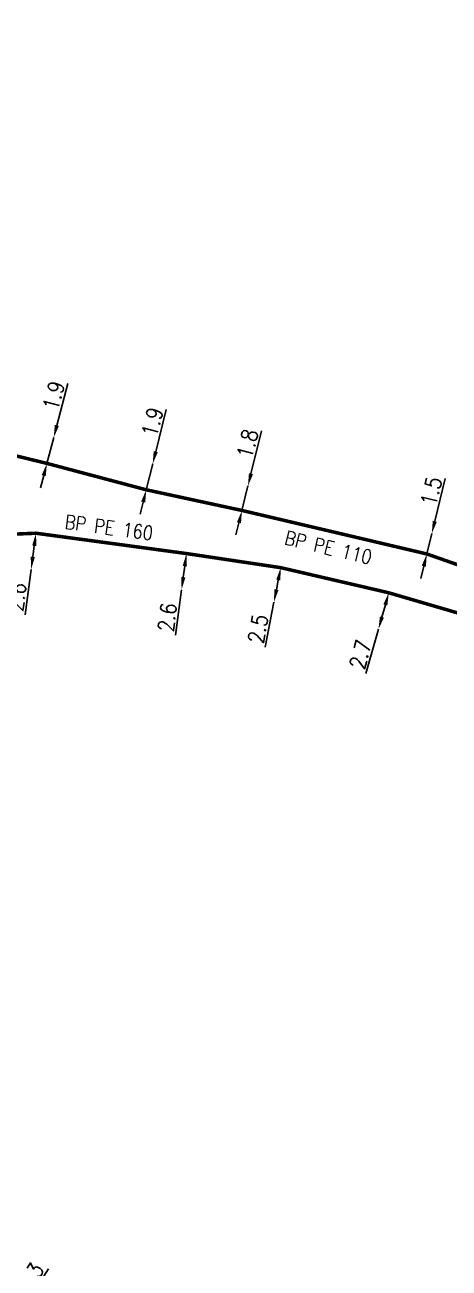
# Model space of a CAD drawing. Header units: millimetres. Extents: x 185000 to 186000, y 127990 to 129010.
# Drawn here: x 185250.1 to 185280.4, y 128293.4 to 128382.1 of the extents above; entities that cross this region are included whole.
import ezdxf
from ezdxf.enums import TextEntityAlignment as Align

# ---------------------------------------------------------------- set-up
doc = ezdxf.new("R2010")
doc.units = ezdxf.units.MM
doc.header["$PDMODE"] = 34
doc.linetypes.add('L_25_PE', pattern=[2000, 1000, 1000])
doc.layers.get('DEFPOINTS').update_dxf_attribs({"linetype": 'CONTINUOUS'})
doc.layers.add('L_150', color=1, linetype='CONTINUOUS')
doc.styles.get("Standard").update_dxf_attribs({"font": 'romans.shx', "width": 0.85})
doc.dimstyles.get("Standard").update_dxf_attribs({"dimtxt": 1.5, "dimasz": 1.2, "dimexe": 0.625, "dimexo": 0.625, "dimgap": 0.25, "dimtad": 1, "dimdec": 1, "dimzin": 0, "dimdsep": 46, "dimtxsty": 'Standard', "dimcen": -0.5, "dimadec": 0, "dimazin": 0, "dimtfac": 1, "dimtdec": 1, "dimtmove": 0, "dimatfit": 3, "dimfxl": 0, "dimtolj": 1, "dimtzin": 0, "dimarcsym": 0})

# ---------------------------------------------------------------- blocks, each defined once
blk = doc.blocks.new('*D453')
at = {"layer": 'DEFPOINTS', "color": 0, "linetype": 'Continuous', "transparency": 16777216}
for p in [(185252.128, 128352.659), (185252.128, 128352.659), (185251.646, 128350.821)]:
    blk.add_point(p, dxfattribs=at)
at = {"layer": 'L_150', "color": 0, "linetype": 'Continuous', "lineweight": -2, "transparency": 16777216}
for p, q in [((185252.356, 128353.53), (185253.14, 128356.525)), ((185251.646, 128350.821), (185252.128, 128352.659)), ((185251.418, 128349.951), (185251.19, 128349.08))]:
    blk.add_line(p, q, dxfattribs=at)
at = {"layer": 'L_150', "color": 0, "linetype": 'Continuous', "transparency": 16777216}
for points in [[(185252.211, 128353.568), (185252.501, 128353.492), (185252.128, 128352.659)], [(185251.273, 128349.989), (185251.563, 128349.913), (185251.646, 128350.821)]]:
    blk.add_solid(points, dxfattribs=at)
at = {"layer": 'L_150', "color": 0, "linetype": 'Continuous', "transparency": 16777216, "insert": (185252.137, 128355.653), "char_height": 1.125, "attachment_point": 5, "rotation": 75.32005}
blk.add_mtext('\\A1;1.9', dxfattribs=at)
blk = doc.blocks.new('*D454')
at = {"layer": 'DEFPOINTS', "color": 0, "linetype": 'Continuous', "transparency": 16777216}
for p in [(185259.194, 128350.783), (185259.194, 128350.783), (185258.734, 128348.939)]:
    blk.add_point(p, dxfattribs=at)
at = {"layer": 'L_150', "color": 0, "linetype": 'Continuous', "lineweight": -2, "transparency": 16777216}
for p, q in [((185259.411, 128351.656), (185260.161, 128354.66)), ((185258.734, 128348.939), (185259.194, 128350.783)), ((185258.516, 128348.066), (185258.298, 128347.193))]:
    blk.add_line(p, q, dxfattribs=at)
at = {"layer": 'L_150', "color": 0, "linetype": 'Continuous', "transparency": 16777216}
for points in [[(185259.266, 128351.692), (185259.557, 128351.62), (185259.194, 128350.783)], [(185258.371, 128348.102), (185258.662, 128348.03), (185258.734, 128348.939)]]:
    blk.add_solid(points, dxfattribs=at)
at = {"layer": 'L_150', "color": 0, "linetype": 'Continuous', "transparency": 16777216, "insert": (185259.167, 128353.776), "char_height": 1.125, "attachment_point": 5, "rotation": 75.99775}
blk.add_mtext('\\A1;1.9', dxfattribs=at)
blk = doc.blocks.new('*D455')
at = {"layer": 'DEFPOINTS', "color": 0, "linetype": 'Continuous', "transparency": 16777216}
for p in [(185250.865, 128345.84), (185250.518, 128343.264), (185250.518, 128343.264)]:
    blk.add_point(p, dxfattribs=at)
at = {"layer": 'L_150', "color": 0, "linetype": 'Continuous', "lineweight": -2, "transparency": 16777216}
for p, q in [((185250.745, 128344.948), (185250.638, 128344.156)), ((185250.518, 128343.264), (185250.081, 128340.014))]:
    blk.add_line(p, q, dxfattribs=at)
at = {"layer": 'L_150', "color": 0, "linetype": 'Continuous', "transparency": 16777216}
for points in [[(185250.596, 128344.969), (185250.893, 128344.928), (185250.865, 128345.84)], [(185250.489, 128344.176), (185250.787, 128344.136), (185250.518, 128343.264)]]:
    blk.add_solid(points, dxfattribs=at)
at = {"layer": 'L_150', "color": 0, "linetype": 'Continuous', "transparency": 16777216, "insert": (185249.496, 128341.293), "char_height": 1.125, "attachment_point": 5, "rotation": 82.33369}
blk.add_mtext('\\A1;2.6', dxfattribs=at)
blk = doc.blocks.new('*D456')
at = {"layer": 'DEFPOINTS', "color": 0, "linetype": 'Continuous', "transparency": 16777216}
for p in [(185265.995, 128349.212), (185265.995, 128349.212), (185265.565, 128347.464)]:
    blk.add_point(p, dxfattribs=at)
at = {"layer": 'L_150', "color": 0, "linetype": 'Continuous', "lineweight": -2, "transparency": 16777216}
for p, q in [((185266.209, 128350.086), (185266.959, 128353.137)), ((185265.565, 128347.464), (185265.995, 128349.212)), ((185265.35, 128346.59), (185265.136, 128345.716))]:
    blk.add_line(p, q, dxfattribs=at)
at = {"layer": 'L_150', "color": 0, "linetype": 'Continuous', "transparency": 16777216}
for points in [[(185266.064, 128350.121), (185266.355, 128350.05), (185265.995, 128349.212)], [(185265.205, 128346.625), (185265.496, 128346.554), (185265.565, 128347.464)]]:
    blk.add_solid(points, dxfattribs=at)
at = {"layer": 'L_150', "color": 0, "linetype": 'Continuous', "transparency": 16777216, "insert": (185265.963, 128352.227), "char_height": 1.125, "attachment_point": 5, "rotation": 76.19575}
blk.add_mtext('\\A1;1.8', dxfattribs=at)
blk = doc.blocks.new('*D457')
at = {"layer": 'DEFPOINTS', "color": 0, "linetype": 'Continuous', "transparency": 16777216}
for p in [(185279.115, 128345.819), (185279.115, 128345.819), (185278.759, 128344.362)]:
    blk.add_point(p, dxfattribs=at)
at = {"layer": 'L_150', "color": 0, "linetype": 'Continuous', "lineweight": -2, "transparency": 16777216}
for p, q in [((185279.329, 128346.693), (185280.076, 128349.745)), ((185278.759, 128344.362), (185279.115, 128345.819)), ((185278.545, 128343.487), (185278.331, 128342.613))]:
    blk.add_line(p, q, dxfattribs=at)
at = {"layer": 'L_150', "color": 0, "linetype": 'Continuous', "transparency": 16777216}
for points in [[(185279.183, 128346.729), (185279.475, 128346.657), (185279.115, 128345.819)], [(185278.399, 128343.523), (185278.691, 128343.452), (185278.759, 128344.362)]]:
    blk.add_solid(points, dxfattribs=at)
at = {"layer": 'L_150', "color": 0, "linetype": 'Continuous', "transparency": 16777216, "insert": (185279.081, 128348.834), "char_height": 1.125, "attachment_point": 5, "rotation": 76.25597}
blk.add_mtext('\\A1;1.5', dxfattribs=at)
blk = doc.blocks.new('*D461')
at = {"layer": 'DEFPOINTS', "color": 0, "linetype": 'Continuous', "transparency": 16777216}
for p in [(185261.604, 128344.39), (185261.258, 128341.813), (185261.258, 128341.813)]:
    blk.add_point(p, dxfattribs=at)
at = {"layer": 'L_150', "color": 0, "linetype": 'Continuous', "lineweight": -2, "transparency": 16777216}
for p, q in [((185261.484, 128343.498), (185261.378, 128342.705)), ((185261.258, 128341.813), (185260.821, 128338.564))]:
    blk.add_line(p, q, dxfattribs=at)
at = {"layer": 'L_150', "color": 0, "linetype": 'Continuous', "transparency": 16777216}
for points in [[(185261.336, 128343.518), (185261.633, 128343.478), (185261.604, 128344.39)], [(185261.229, 128342.725), (185261.526, 128342.685), (185261.258, 128341.813)]]:
    blk.add_solid(points, dxfattribs=at)
at = {"layer": 'L_150', "color": 0, "linetype": 'Continuous', "transparency": 16777216, "insert": (185260.236, 128339.842), "char_height": 1.125, "attachment_point": 5, "rotation": 82.34243}
blk.add_mtext('\\A1;2.6', dxfattribs=at)
blk = doc.blocks.new('*D462')
at = {"layer": 'DEFPOINTS', "color": 0, "linetype": 'Continuous', "transparency": 16777216}
for p in [(185268.332, 128343.384), (185267.851, 128340.931), (185267.851, 128340.931)]:
    blk.add_point(p, dxfattribs=at)
at = {"layer": 'L_150', "color": 0, "linetype": 'Continuous', "lineweight": -2, "transparency": 16777216}
for p, q in [((185268.159, 128342.501), (185268.024, 128341.814)), ((185267.851, 128340.931), (185267.22, 128337.713))]:
    blk.add_line(p, q, dxfattribs=at)
at = {"layer": 'L_150', "color": 0, "linetype": 'Continuous', "transparency": 16777216}
for points in [[(185268.011, 128342.53), (185268.306, 128342.472), (185268.332, 128343.384)], [(185267.877, 128341.843), (185268.171, 128341.785), (185267.851, 128340.931)]]:
    blk.add_solid(points, dxfattribs=at)
at = {"layer": 'L_150', "color": 0, "linetype": 'Continuous', "transparency": 16777216, "insert": (185266.713, 128339.025), "char_height": 1.125, "attachment_point": 5, "rotation": 78.91196}
blk.add_mtext('\\A1;2.5', dxfattribs=at)
blk = doc.blocks.new('*D463')
at = {"layer": 'DEFPOINTS', "color": 0, "linetype": 'Continuous', "transparency": 16777216}
for p in [(185276.044, 128341.592), (185275.309, 128338.994), (185275.309, 128338.994)]:
    blk.add_point(p, dxfattribs=at)
at = {"layer": 'L_150', "color": 0, "linetype": 'Continuous', "lineweight": -2, "transparency": 16777216}
for p, q in [((185275.799, 128340.726), (185275.554, 128339.86)), ((185275.309, 128338.994), (185274.417, 128335.839))]:
    blk.add_line(p, q, dxfattribs=at)
at = {"layer": 'L_150', "color": 0, "linetype": 'Continuous', "transparency": 16777216}
for points in [[(185275.655, 128340.767), (185275.943, 128340.686), (185276.044, 128341.592)], [(185275.41, 128339.901), (185275.699, 128339.819), (185275.309, 128338.994)]]:
    blk.add_solid(points, dxfattribs=at)
at = {"layer": 'L_150', "color": 0, "linetype": 'Continuous', "transparency": 16777216, "insert": (185274.019, 128337.188), "char_height": 1.125, "attachment_point": 5, "rotation": 74.21371}
blk.add_mtext('\\A1;2.7', dxfattribs=at)
blk = doc.blocks.new('*D2217')
at = {"layer": 'DEFPOINTS', "color": 0, "linetype": 'Continuous', "transparency": 16777216}
for p in [(185249.987, 128290.6), (185249.987, 128290.6), (185248.749, 128288.662)]:
    blk.add_point(p, dxfattribs=at)
at = {"layer": 'L_150', "color": 0, "linetype": 'Continuous', "lineweight": -2, "transparency": 16777216}
for p, q in [((185249.987, 128290.6), (185251.753, 128293.362)), ((185249.234, 128289.42), (185249.503, 128289.841))]:
    blk.add_line(p, q, dxfattribs=at)
at = {"layer": 'L_150', "color": 0, "linetype": 'Continuous', "transparency": 16777216}
for points in [[(185249.376, 128289.922), (185249.629, 128289.76), (185249.987, 128290.6)], [(185249.107, 128289.501), (185249.36, 128289.339), (185248.749, 128288.662)]]:
    blk.add_solid(points, dxfattribs=at)
at = {"layer": 'L_150', "color": 0, "linetype": 'Continuous', "transparency": 16777216, "insert": (185250.481, 128292.764), "char_height": 1.125, "attachment_point": 5, "rotation": 57.41806}
blk.add_mtext('\\A1;2.3', dxfattribs=at)

msp = doc.modelspace()

# ---------------------------------------------------------------- linework, layer by layer
at = {"layer": 'L_150', "linetype": 'L_25_PE', "const_width": 0.25, "flags": 128}
for points in [[(185134.47, 128399.7), (185143.575, 128397.444), (185142.186, 128393.924), (185141.221, 128390.008), (185140.713, 128388.382), (185139.792, 128385.435), (185141.795, 128384.134), (185149.539, 128379.104), (185159.815, 128373.335), (185170.037, 128368.914), (185173.121, 128368.543), (185184.209, 128366.001), (185195.193, 128363.413), (185205.389, 128360.849), (185217.197, 128357.871), (185234.132, 128354.422), (185240.775, 128353.069), (185242.551, 128352.708), (185244.575, 128352.545), (185251.646, 128350.821), (185258.734, 128348.939), (185265.565, 128347.464), (185278.759, 128344.362), (185285.813, 128341.889), (185289.88, 128340.4), (185296.638, 128336.347), (185302.366, 128334.907), (185305.814, 128332.763), (185310.553, 128329.868), (185311.236, 128329.451), (185314.8, 128327.273), (185314.8, 128327.273), (185314.8, 128327.273), (185319.703, 128323.87), (185335.11, 128314.036), (185340.618, 128310.622), (185350.42, 128302.844), (185351.348, 128302.089), (185355.858, 128302.632), (185356.35, 128303.128), (185362.113, 128308.806), (185365.509, 128312.152), (185365.509, 128312.152), (185377.586, 128323.416), (185377.586, 128323.416), (185384.501, 128330.057), (185384.935, 128330.474), (185384.935, 128330.474)], [(185423.481, 128238.395), (185421.721, 128239.803), (185416.188, 128243.987), (185410.981, 128247.939), (185407.044, 128250.957), (185407.498, 128251.55), (185406.262, 128252.426), (185405.556, 128252.925), (185396.807, 128259.12), (185396.153, 128259.583), (185396.153, 128259.583), (185380.662, 128271.357), (185373.176, 128276.923), (185359.344, 128286.904), (185353.019, 128291.967), (185351.923, 128292.915), (185351.667, 128293.481), (185346.928, 128297.142), (185338.385, 128304.191), (185329.946, 128310.223), (185321.086, 128315.635), (185315.274, 128320.332), (185309.18, 128325.033), (185307.585, 128324.247), (185303.013, 128327.802), (185294.571, 128335.082), (185283.73, 128339.345), (185276.044, 128341.592), (185268.332, 128343.384), (185261.604, 128344.39), (185250.865, 128345.84), (185244.131, 128345.57), (185241.154, 128345.874), (185239.157, 128345.847), (185228.072, 128345.7)]]:
    msp.add_lwpolyline(points, dxfattribs=at)

# ---------------------------------------------------------------- texts
at = {"layer": 'L_150', "linetype": 'Continuous', "width": 0.85}
for s, rotation, p in [('BP PE 160', 352.30661, (185256.073, 128346.251)), ('BP PE 110', 346.65333, (185271.735, 128344.823))]:
    msp.add_text(s, height=1, rotation=rotation, dxfattribs=at).set_placement(p, align=Align.MIDDLE)

# ---------------------------------------------------------------- dimensions: what is measured, and where the dimension line sits
at = {"layer": 'L_150', "linetype": 'Continuous'}
for base, p1, p2, angle, picture, middle, dimtype in [((185252.128, 128352.659), (185251.646, 128350.821), (185252.128, 128352.659), 75.32005, '*D453', (185252.862, 128355.463), 161), ((185259.194, 128350.783), (185258.734, 128348.939), (185259.194, 128350.783), 75.99775, '*D454', (185259.895, 128353.595), 161), ((185265.995, 128349.212), (185265.565, 128347.464), (185265.995, 128349.212), 76.19575, '*D456', (185266.692, 128352.048), 161), ((185279.115, 128345.819), (185278.759, 128344.362), (185279.115, 128345.819), 76.25597, '*D457', (185279.809, 128348.656), 161), ((185250.518, 128343.264), (185250.865, 128345.84), (185250.518, 128343.264), 262.33369, '*D455', (185250.239, 128341.193), 161), ((185261.258, 128341.813), (185261.604, 128344.39), (185261.258, 128341.813), 262.34243, '*D461', (185260.979, 128339.742), 161), ((185267.851, 128340.931), (185268.332, 128343.384), (185267.851, 128340.931), 258.91196, '*D462', (185267.449, 128338.88), 161), ((185275.309, 128338.994), (185276.044, 128341.592), (185275.309, 128338.994), 254.21371, '*D463', (185274.741, 128336.984), 161), ((185249.987, 128290.6), (185248.749, 128288.662), (185249.987, 128290.6), 237.41806, '*D2217', (185251.113, 128292.36), 160)]:
    dim = msp.add_linear_dim(base=base, p1=p1, p2=p2, angle=angle, dimstyle='Standard', override={"dimscale": 0.75}, dxfattribs=at)
    dim.commit()
    dim.dimension.update_dxf_attribs({"geometry": picture, "text_midpoint": middle, "dimtype": dimtype})

doc.saveas('drawing.dxf')
